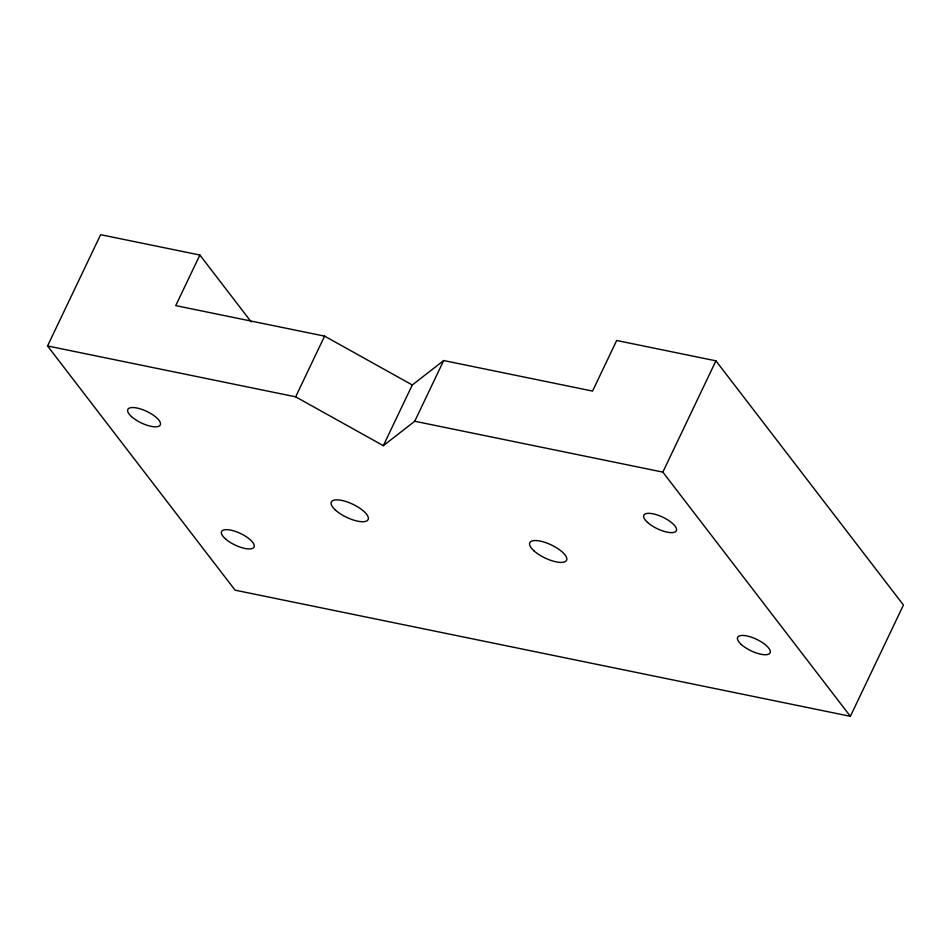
<?xml version="1.0" encoding="UTF-8"?>
<svg xmlns="http://www.w3.org/2000/svg" width="951" height="951" viewBox="0 0 951 951"><rect width="100%" height="100%" fill="white"/><g stroke="black" fill="none" stroke-linecap="round" stroke-linejoin="round"><path stroke-width="1.43" d="M47.55 345.962L295.654 396.829L383.324 445.674L412.282 384.977L443.689 360.548L592.556 391.075L616.676 340.494L715.925 360.833L903.45 605.038L850.372 716.317L235.075 590.167L47.55 345.962L100.628 234.683L199.865 255.034L251.254 321.949M199.865 255.034L175.745 305.616L324.6 336.131L412.282 384.977M295.654 396.829L324.6 336.131M383.324 445.674L414.743 421.245L443.689 360.548M850.372 716.317L662.847 472.112L715.925 360.833M414.743 421.245L662.847 472.112M741.316 644.516A17.986 6.384 25.5 0 0 769.371 653.729A17.986 6.384 25.5 0 0 750.933 637.039A17.986 6.384 25.5 0 0 741.316 644.516M335.489 510.14A20.387 7.239 25.5 0 0 367.288 520.577A20.387 7.239 25.5 0 0 346.39 501.664A20.387 7.239 25.5 0 0 335.489 510.14M647.548 522.42A17.986 6.384 25.5 0 0 675.602 531.621A17.986 6.384 25.5 0 0 657.165 514.931A17.986 6.384 25.5 0 0 647.548 522.42M225.601 539.015A17.986 6.384 25.5 0 0 253.489 547.776A17.986 6.384 25.5 0 0 234.374 531.074A17.986 6.384 25.5 0 0 225.601 539.015M131.5 416.609A17.986 6.384 25.5 0 0 159.554 425.822A17.986 6.384 25.5 0 0 141.117 409.132A17.986 6.384 25.5 0 0 131.5 416.609M533.963 550.831A20.387 7.239 25.5 0 0 565.762 561.268A20.387 7.239 25.5 0 0 544.875 542.355A20.387 7.239 25.5 0 0 533.963 550.831"/></g></svg>
